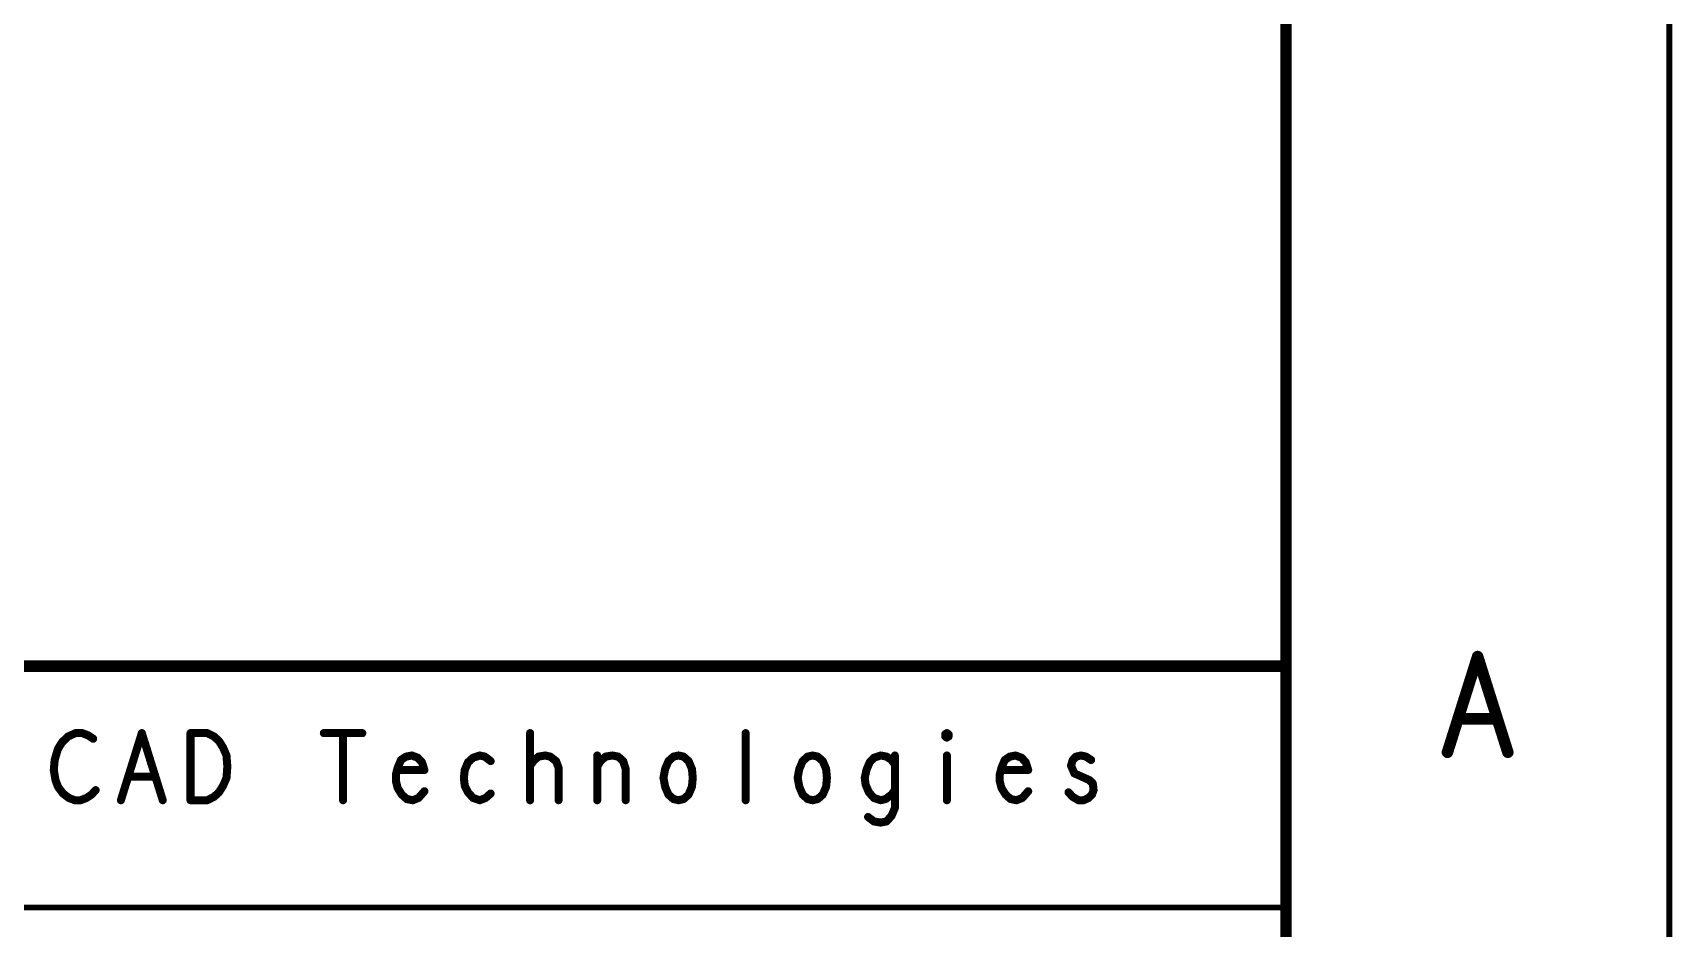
# Model space of a CAD drawing. Extents: x -14.2 to 19.9, y -5.2 to 16.9.
# Drawn here: x 15.581 to 19.858, y -2.831 to -0.494 of the extents above; entities that cross this region are included whole.
import ezdxf

# ---------------------------------------------------------------- set-up
doc = ezdxf.new("R2010")
doc.units = 0
doc.layers.get('0').update_dxf_attribs({"linetype": 'CONTINUOUS'})
doc.layers.add('FAB', color=2, linetype='CONTINUOUS')

# ---------------------------------------------------------------- blocks, each defined once
blk = doc.blocks.new('ROUND_138')
at = {"const_width": 0.015}
blk.add_lwpolyline([(-0.0075, 0, 1), (0.0075, 0, 1)], format="xyb", close=True, dxfattribs=at)
blk = doc.blocks.new('ROUND_105')
at = {"const_width": 0.0075}
blk.add_lwpolyline([(-0.00375, 0, 1), (0.00375, 0, 1)], format="xyb", close=True, dxfattribs=at)
blk = doc.blocks.new('ROUND_179')
at = {"const_width": 0.0105}
blk.add_lwpolyline([(-0.00525, 0, 1), (0.00525, 0, 1)], format="xyb", close=True, dxfattribs=at)

msp = doc.modelspace()

# ---------------------------------------------------------------- linework, layer by layer
at = {"layer": 'FAB'}
for points, const_width in [([(19.8501, 16.8528), (19.8501, -5.1472)], 0.015), ([(18.8501, -4.6472), (18.8501, 16.3528)], 0.03), ([(13.7301, -2.1473), (18.8501, -2.1473)], 0.03), ([(19.2713, -2.3723), (19.3501, -2.1223)], 0.03), ([(19.3501, -2.1223), (19.4289, -2.3723)], 0.03), ([(19.4005, -2.2848), (19.2997, -2.2848)], 0.03), ([(15.6579, -2.3456), (15.6469, -2.3631)], 0.021), ([(15.6731, -2.331), (15.6579, -2.3456)], 0.021), ([(15.6928, -2.3222), (15.6731, -2.331)], 0.021), ([(15.7103, -2.3222), (15.6928, -2.3222)], 0.021), ([(15.7255, -2.3281), (15.7103, -2.3222)], 0.021), ([(15.7386, -2.3368), (15.7255, -2.3281)], 0.021), ([(15.811, -2.4973), (15.8656, -2.3222)], 0.021), ([(15.8656, -2.3222), (15.9202, -2.4973)], 0.021), ([(15.9926, -2.4973), (15.9926, -2.3222)], 0.021), ([(15.9926, -2.3222), (16.0362, -2.3222)], 0.021), ([(16.0362, -2.3222), (16.0537, -2.331)], 0.021), ([(16.0537, -2.331), (16.0668, -2.3427)], 0.021), ([(16.0668, -2.3427), (16.0777, -2.3602)], 0.021), ([(16.0777, -2.3602), (16.0865, -2.3806)], 0.021), ([(16.3404, -2.3222), (16.4408, -2.3222)], 0.021), ([(16.3906, -2.3222), (16.3906, -2.4973)], 0.021), ([(16.8785, -2.4973), (16.8785, -2.3222)], 0.021), ([(17.4406, -2.4973), (17.4406, -2.3222)], 0.021), ([(17.9612, -2.3252), (17.9656, -2.3222)], 0.021), ([(17.9612, -2.331), (17.9612, -2.3252)], 0.021), ([(17.9656, -2.3339), (17.9612, -2.331)], 0.021), ([(17.9656, -2.3222), (17.97, -2.3252)], 0.021), ([(17.97, -2.331), (17.9656, -2.3339)], 0.021), ([(17.97, -2.3252), (17.97, -2.331)], 0.021), ([(15.6382, -2.3923), (15.636, -2.4185)], 0.021), ([(15.6469, -2.3631), (15.6382, -2.3923)], 0.021), ([(16.0865, -2.3806), (16.0886, -2.4098)], 0.021), ([(16.5416, -2.3923), (16.5329, -2.4127)], 0.021), ([(16.5547, -2.3835), (16.5416, -2.3923)], 0.021), ([(16.57, -2.3806), (16.5547, -2.3835)], 0.021), ([(16.5853, -2.3864), (16.57, -2.3806)], 0.021), ([(16.5962, -2.3981), (16.5853, -2.3864)], 0.021), ([(16.6027, -2.4185), (16.5962, -2.3981)], 0.021), ([(16.7166, -2.3981), (16.7079, -2.4185)], 0.021), ([(16.7297, -2.3864), (16.7166, -2.3981)], 0.021), ([(16.7472, -2.3806), (16.7297, -2.3864)], 0.021), ([(16.7603, -2.3835), (16.7472, -2.3806)], 0.021), ([(16.7755, -2.3952), (16.7603, -2.3835)], 0.021), ([(16.8785, -2.4068), (16.8894, -2.3923)], 0.021), ([(16.8894, -2.3923), (16.9003, -2.3835)], 0.021), ([(16.9003, -2.3835), (16.9178, -2.3806)], 0.021), ([(16.9178, -2.3806), (16.9309, -2.3835)], 0.021), ([(16.9309, -2.3835), (16.9462, -2.3952)], 0.021), ([(16.9462, -2.3952), (16.9527, -2.4127)], 0.021), ([(17.0535, -2.4973), (17.0535, -2.3806)], 0.021), ([(17.0535, -2.4098), (17.0622, -2.3952)], 0.021), ([(17.0622, -2.3952), (17.0753, -2.3835)], 0.021), ([(17.0753, -2.3835), (17.0928, -2.3806)], 0.021), ([(17.0928, -2.3806), (17.1081, -2.3835)], 0.021), ([(17.1081, -2.3835), (17.1212, -2.3952)], 0.021), ([(17.1212, -2.3952), (17.1277, -2.4156)], 0.021), ([(17.2307, -2.4156), (17.2394, -2.3952)], 0.021), ([(17.2394, -2.3952), (17.2525, -2.3835)], 0.021), ([(17.2525, -2.3835), (17.2656, -2.3806)], 0.021), ([(17.2656, -2.3806), (17.2787, -2.3835)], 0.021), ([(17.2787, -2.3835), (17.2918, -2.3952)], 0.021), ([(17.2918, -2.3952), (17.3005, -2.4156)], 0.021), ([(17.5807, -2.4156), (17.5894, -2.3952)], 0.021), ([(17.5894, -2.3952), (17.6025, -2.3835)], 0.021), ([(17.6025, -2.3835), (17.6156, -2.3806)], 0.021), ([(17.6156, -2.3806), (17.6287, -2.3835)], 0.021), ([(17.6287, -2.3835), (17.6418, -2.3952)], 0.021), ([(17.6418, -2.3952), (17.6505, -2.4156)], 0.021), ([(17.7644, -2.3981), (17.7557, -2.4185)], 0.021), ([(17.7753, -2.3864), (17.7644, -2.3981)], 0.021), ([(17.7928, -2.3806), (17.7753, -2.3864)], 0.021), ([(17.8081, -2.3835), (17.7928, -2.3806)], 0.021), ([(17.8212, -2.3923), (17.8081, -2.3835)], 0.021), ([(17.8299, -2.4039), (17.8212, -2.3923)], 0.021), ([(17.8299, -2.5177), (17.8299, -2.3806)], 0.021), ([(17.9656, -2.3806), (17.9656, -2.4973)], 0.021), ([(18.1166, -2.3923), (18.1079, -2.4127)], 0.021), ([(18.1297, -2.3835), (18.1166, -2.3923)], 0.021), ([(18.145, -2.3806), (18.1297, -2.3835)], 0.021), ([(18.1603, -2.3864), (18.145, -2.3806)], 0.021), ([(18.1712, -2.3981), (18.1603, -2.3864)], 0.021), ([(18.1777, -2.4185), (18.1712, -2.3981)], 0.021), ([(18.2894, -2.4068), (18.2938, -2.3923)], 0.021), ([(18.2938, -2.3923), (18.3025, -2.3835)], 0.021), ([(18.3025, -2.3835), (18.3156, -2.3806)], 0.021), ([(18.3156, -2.3806), (18.3287, -2.3835)], 0.021), ([(18.3287, -2.3835), (18.3418, -2.3923)], 0.021), ([(15.636, -2.4185), (15.6404, -2.4448)], 0.021), ([(15.6404, -2.4448), (15.6469, -2.4623)], 0.021), ([(15.9005, -2.436), (15.8307, -2.436)], 0.021), ([(16.0865, -2.4389), (16.0777, -2.4593)], 0.021), ([(16.0886, -2.4098), (16.0865, -2.4389)], 0.021), ([(16.5329, -2.4127), (16.5285, -2.4302)], 0.021), ([(16.5285, -2.4302), (16.5285, -2.4477)], 0.021), ([(16.5285, -2.4477), (16.5329, -2.4652)], 0.021), ([(16.5329, -2.4185), (16.6027, -2.4185)], 0.021), ([(16.7079, -2.4185), (16.7057, -2.4389)], 0.021), ([(16.7057, -2.4389), (16.7079, -2.4593)], 0.021), ([(16.9527, -2.4127), (16.9527, -2.4973)], 0.021), ([(17.1277, -2.4156), (17.1277, -2.4973)], 0.021), ([(17.2263, -2.4389), (17.2307, -2.4156)], 0.021), ([(17.2307, -2.4623), (17.2263, -2.4389)], 0.021), ([(17.3005, -2.4156), (17.3027, -2.4389)], 0.021), ([(17.3027, -2.4389), (17.3005, -2.4623)], 0.021), ([(17.5763, -2.4389), (17.5807, -2.4156)], 0.021), ([(17.5807, -2.4623), (17.5763, -2.4389)], 0.021), ([(17.6505, -2.4156), (17.6527, -2.4389)], 0.021), ([(17.6527, -2.4389), (17.6505, -2.4623)], 0.021), ([(17.7557, -2.4185), (17.7513, -2.4389)], 0.021), ([(17.7513, -2.4389), (17.7535, -2.4564)], 0.021), ([(18.1079, -2.4127), (18.1035, -2.4302)], 0.021), ([(18.1035, -2.4302), (18.1035, -2.4477)], 0.021), ([(18.1035, -2.4477), (18.1079, -2.4652)], 0.021), ([(18.1079, -2.4185), (18.1777, -2.4185)], 0.021), ([(18.2981, -2.4273), (18.2894, -2.4068)], 0.021), ([(18.3374, -2.4448), (18.2981, -2.4273)], 0.021), ([(18.3462, -2.4535), (18.3374, -2.4448)], 0.021), ([(15.6469, -2.4623), (15.66, -2.4798)], 0.021), ([(15.66, -2.4798), (15.6753, -2.4914)], 0.021), ([(15.7212, -2.4914), (15.7343, -2.4827)], 0.021), ([(15.7343, -2.4827), (15.7452, -2.471)], 0.021), ([(16.0537, -2.4885), (16.0362, -2.4973)], 0.021), ([(16.0668, -2.4768), (16.0537, -2.4885)], 0.021), ([(16.0777, -2.4593), (16.0668, -2.4768)], 0.021), ([(16.5329, -2.4652), (16.5438, -2.4827)], 0.021), ([(16.5438, -2.4827), (16.5569, -2.4943)], 0.021), ([(16.5874, -2.4914), (16.6027, -2.4739)], 0.021), ([(16.7079, -2.4593), (16.7166, -2.4768)], 0.021), ([(16.7166, -2.4768), (16.7297, -2.4914)], 0.021), ([(16.7624, -2.4914), (16.7755, -2.4798)], 0.021), ([(17.2394, -2.4827), (17.2307, -2.4623)], 0.021), ([(17.2525, -2.4943), (17.2394, -2.4827)], 0.021), ([(17.2918, -2.4827), (17.2787, -2.4943)], 0.021), ([(17.3005, -2.4623), (17.2918, -2.4827)], 0.021), ([(17.5894, -2.4827), (17.5807, -2.4623)], 0.021), ([(17.6025, -2.4943), (17.5894, -2.4827)], 0.021), ([(17.6418, -2.4827), (17.6287, -2.4943)], 0.021), ([(17.6505, -2.4623), (17.6418, -2.4827)], 0.021), ([(17.7535, -2.4564), (17.7622, -2.4768)], 0.021), ([(17.7622, -2.4768), (17.7753, -2.4914)], 0.021), ([(17.8059, -2.4943), (17.8212, -2.4827)], 0.021), ([(17.8212, -2.4827), (17.8299, -2.471)], 0.021), ([(18.1079, -2.4652), (18.1188, -2.4827)], 0.021), ([(18.1188, -2.4827), (18.1319, -2.4943)], 0.021), ([(18.1624, -2.4914), (18.1777, -2.4739)], 0.021), ([(18.2829, -2.4768), (18.2938, -2.4885)], 0.021), ([(18.2938, -2.4885), (18.309, -2.4973)], 0.021), ([(18.3353, -2.4914), (18.344, -2.4827)], 0.021), ([(18.344, -2.4827), (18.3483, -2.471)], 0.021), ([(18.3483, -2.471), (18.3462, -2.4535)], 0.021), ([(15.6753, -2.4914), (15.6906, -2.4973)], 0.021), ([(15.6906, -2.4973), (15.7059, -2.4973)], 0.021), ([(15.7059, -2.4973), (15.7212, -2.4914)], 0.021), ([(16.0362, -2.4973), (15.9926, -2.4973)], 0.021), ([(16.5569, -2.4943), (16.5722, -2.4973)], 0.021), ([(16.5722, -2.4973), (16.5874, -2.4914)], 0.021), ([(16.7297, -2.4914), (16.7472, -2.4973)], 0.021), ([(16.7472, -2.4973), (16.7624, -2.4914)], 0.021), ([(17.2656, -2.4973), (17.2525, -2.4943)], 0.021), ([(17.2787, -2.4943), (17.2656, -2.4973)], 0.021), ([(17.6156, -2.4973), (17.6025, -2.4943)], 0.021), ([(17.6287, -2.4943), (17.6156, -2.4973)], 0.021), ([(17.7753, -2.4914), (17.7928, -2.4973)], 0.021), ([(17.7928, -2.4973), (17.8059, -2.4943)], 0.021), ([(17.8212, -2.5381), (17.8299, -2.5177)], 0.021), ([(18.1319, -2.4943), (18.1472, -2.4973)], 0.021), ([(18.1472, -2.4973), (18.1624, -2.4914)], 0.021), ([(18.309, -2.4973), (18.3222, -2.4973)], 0.021), ([(18.3222, -2.4973), (18.3353, -2.4914)], 0.021), ([(17.76, -2.541), (17.7753, -2.5527)], 0.021), ([(17.7753, -2.5527), (17.7928, -2.5556)], 0.021), ([(17.7928, -2.5556), (17.8081, -2.5527)], 0.021), ([(17.8081, -2.5527), (17.8212, -2.5381)], 0.021), ([(13.7301, -2.7772), (18.8501, -2.7772)], 0.015)]:
    msp.add_lwpolyline(points, dxfattribs=dict(at, const_width=const_width))

# ---------------------------------------------------------------- block references
for name, p in [('ROUND_138', (18.8501, -2.1473)), ('ROUND_138', (19.3501, -2.1223)), ('ROUND_138', (19.3501, -2.1223)), ('ROUND_138', (19.2997, -2.2848)), ('ROUND_138', (19.4005, -2.2848)), ('ROUND_179', (15.6579, -2.3456)), ('ROUND_179', (15.6579, -2.3456)), ('ROUND_179', (15.6731, -2.331)), ('ROUND_179', (15.6731, -2.331)), ('ROUND_179', (15.6928, -2.3222)), ('ROUND_179', (15.6928, -2.3222)), ('ROUND_179', (15.7103, -2.3222)), ('ROUND_179', (15.7103, -2.3222)), ('ROUND_179', (15.7255, -2.3281)), ('ROUND_179', (15.7255, -2.3281)), ('ROUND_179', (15.7386, -2.3368)), ('ROUND_179', (15.8656, -2.3222)), ('ROUND_179', (15.8656, -2.3222)), ('ROUND_179', (15.9926, -2.3222)), ('ROUND_179', (15.9926, -2.3222)), ('ROUND_179', (16.0362, -2.3222)), ('ROUND_179', (16.0362, -2.3222)), ('ROUND_179', (16.0537, -2.331)), ('ROUND_179', (16.0537, -2.331)), ('ROUND_179', (16.0668, -2.3427)), ('ROUND_179', (16.0668, -2.3427)), ('ROUND_179', (16.0777, -2.3602)), ('ROUND_179', (16.0777, -2.3602)), ('ROUND_179', (16.3404, -2.3222)), ('ROUND_179', (16.3906, -2.3222)), ('ROUND_179', (16.4408, -2.3222)), ('ROUND_179', (16.8785, -2.3222)), ('ROUND_179', (17.4406, -2.3222)), ('ROUND_179', (17.9612, -2.3252)), ('ROUND_179', (17.9612, -2.3252)), ('ROUND_179', (17.9612, -2.331)), ('ROUND_179', (17.9612, -2.331)), ('ROUND_179', (17.9656, -2.3222)), ('ROUND_179', (17.9656, -2.3222)), ('ROUND_179', (17.9656, -2.3339)), ('ROUND_179', (17.9656, -2.3339)), ('ROUND_179', (17.97, -2.3252)), ('ROUND_179', (17.97, -2.3252)), ('ROUND_179', (17.97, -2.331)), ('ROUND_179', (17.97, -2.331)), ('ROUND_179', (15.6382, -2.3923)), ('ROUND_179', (15.6382, -2.3923)), ('ROUND_179', (15.6469, -2.3631)), ('ROUND_179', (15.6469, -2.3631)), ('ROUND_179', (16.0865, -2.3806)), ('ROUND_179', (16.0865, -2.3806)), ('ROUND_179', (16.5416, -2.3923)), ('ROUND_179', (16.5416, -2.3923)), ('ROUND_179', (16.5547, -2.3835)), ('ROUND_179', (16.5547, -2.3835)), ('ROUND_179', (16.57, -2.3806)), ('ROUND_179', (16.57, -2.3806)), ('ROUND_179', (16.5853, -2.3864)), ('ROUND_179', (16.5853, -2.3864)), ('ROUND_179', (16.5962, -2.3981)), ('ROUND_179', (16.5962, -2.3981)), ('ROUND_179', (16.7166, -2.3981)), ('ROUND_179', (16.7166, -2.3981)), ('ROUND_179', (16.7297, -2.3864)), ('ROUND_179', (16.7297, -2.3864)), ('ROUND_179', (16.7472, -2.3806)), ('ROUND_179', (16.7472, -2.3806)), ('ROUND_179', (16.7603, -2.3835)), ('ROUND_179', (16.7603, -2.3835)), ('ROUND_179', (16.7755, -2.3952)), ('ROUND_179', (16.8894, -2.3923)), ('ROUND_179', (16.8894, -2.3923)), ('ROUND_179', (16.9003, -2.3835)), ('ROUND_179', (16.9003, -2.3835)), ('ROUND_179', (16.9178, -2.3806)), ('ROUND_179', (16.9178, -2.3806)), ('ROUND_179', (16.9309, -2.3835)), ('ROUND_179', (16.9309, -2.3835)), ('ROUND_179', (16.9462, -2.3952)), ('ROUND_179', (16.9462, -2.3952)), ('ROUND_179', (17.0535, -2.3806)), ('ROUND_179', (17.0622, -2.3952)), ('ROUND_179', (17.0622, -2.3952)), ('ROUND_179', (17.0753, -2.3835)), ('ROUND_179', (17.0753, -2.3835)), ('ROUND_179', (17.0928, -2.3806)), ('ROUND_179', (17.0928, -2.3806)), ('ROUND_179', (17.1081, -2.3835)), ('ROUND_179', (17.1081, -2.3835)), ('ROUND_179', (17.1212, -2.3952)), ('ROUND_179', (17.1212, -2.3952)), ('ROUND_179', (17.2394, -2.3952)), ('ROUND_179', (17.2394, -2.3952)), ('ROUND_179', (17.2525, -2.3835)), ('ROUND_179', (17.2525, -2.3835)), ('ROUND_179', (17.2656, -2.3806)), ('ROUND_179', (17.2656, -2.3806)), ('ROUND_179', (17.2787, -2.3835)), ('ROUND_179', (17.2787, -2.3835)), ('ROUND_179', (17.2918, -2.3952)), ('ROUND_179', (17.2918, -2.3952)), ('ROUND_179', (17.5894, -2.3952)), ('ROUND_179', (17.5894, -2.3952)), ('ROUND_179', (17.6025, -2.3835)), ('ROUND_179', (17.6025, -2.3835)), ('ROUND_179', (17.6156, -2.3806)), ('ROUND_179', (17.6156, -2.3806)), ('ROUND_179', (17.6287, -2.3835)), ('ROUND_179', (17.6287, -2.3835)), ('ROUND_179', (17.6418, -2.3952)), ('ROUND_179', (17.6418, -2.3952)), ('ROUND_179', (17.7644, -2.3981)), ('ROUND_179', (17.7644, -2.3981)), ('ROUND_179', (17.7753, -2.3864)), ('ROUND_179', (17.7753, -2.3864)), ('ROUND_179', (17.7928, -2.3806)), ('ROUND_179', (17.7928, -2.3806)), ('ROUND_179', (17.8081, -2.3835)), ('ROUND_179', (17.8081, -2.3835)), ('ROUND_179', (17.8212, -2.3923)), ('ROUND_179', (17.8212, -2.3923)), ('ROUND_179', (17.8299, -2.3806)), ('ROUND_179', (17.8299, -2.4039)), ('ROUND_179', (17.9656, -2.3806)), ('ROUND_179', (18.1166, -2.3923)), ('ROUND_179', (18.1166, -2.3923)), ('ROUND_179', (18.1297, -2.3835)), ('ROUND_179', (18.1297, -2.3835)), ('ROUND_179', (18.145, -2.3806)), ('ROUND_179', (18.145, -2.3806)), ('ROUND_179', (18.1603, -2.3864)), ('ROUND_179', (18.1603, -2.3864)), ('ROUND_179', (18.1712, -2.3981)), ('ROUND_179', (18.1712, -2.3981)), ('ROUND_179', (18.2938, -2.3923)), ('ROUND_179', (18.2938, -2.3923)), ('ROUND_179', (18.3025, -2.3835)), ('ROUND_179', (18.3025, -2.3835)), ('ROUND_179', (18.3156, -2.3806)), ('ROUND_179', (18.3156, -2.3806)), ('ROUND_179', (18.3287, -2.3835)), ('ROUND_179', (18.3287, -2.3835)), ('ROUND_179', (18.3418, -2.3923)), ('ROUND_138', (19.2713, -2.3723)), ('ROUND_138', (19.4289, -2.3723)), ('ROUND_179', (15.636, -2.4185)), ('ROUND_179', (15.636, -2.4185)), ('ROUND_179', (15.6404, -2.4448)), ('ROUND_179', (15.6404, -2.4448)), ('ROUND_179', (15.8307, -2.436)), ('ROUND_179', (15.9005, -2.436)), ('ROUND_179', (16.0865, -2.4389)), ('ROUND_179', (16.0865, -2.4389)), ('ROUND_179', (16.0886, -2.4098)), ('ROUND_179', (16.0886, -2.4098)), ('ROUND_179', (16.5285, -2.4302)), ('ROUND_179', (16.5285, -2.4302)), ('ROUND_179', (16.5285, -2.4477)), ('ROUND_179', (16.5285, -2.4477)), ('ROUND_179', (16.5329, -2.4127)), ('ROUND_179', (16.5329, -2.4127)), ('ROUND_179', (16.5329, -2.4185)), ('ROUND_179', (16.6027, -2.4185)), ('ROUND_179', (16.6027, -2.4185)), ('ROUND_179', (16.7057, -2.4389)), ('ROUND_179', (16.7057, -2.4389)), ('ROUND_179', (16.7079, -2.4185)), ('ROUND_179', (16.7079, -2.4185)), ('ROUND_179', (16.8785, -2.4068)), ('ROUND_179', (16.9527, -2.4127)), ('ROUND_179', (16.9527, -2.4127)), ('ROUND_179', (17.0535, -2.4098)), ('ROUND_179', (17.1277, -2.4156)), ('ROUND_179', (17.1277, -2.4156)), ('ROUND_179', (17.2263, -2.4389)), ('ROUND_179', (17.2263, -2.4389)), ('ROUND_179', (17.2307, -2.4156)), ('ROUND_179', (17.2307, -2.4156)), ('ROUND_179', (17.3005, -2.4156)), ('ROUND_179', (17.3005, -2.4156)), ('ROUND_179', (17.3027, -2.4389)), ('ROUND_179', (17.3027, -2.4389)), ('ROUND_179', (17.5763, -2.4389)), ('ROUND_179', (17.5763, -2.4389)), ('ROUND_179', (17.5807, -2.4156)), ('ROUND_179', (17.5807, -2.4156)), ('ROUND_179', (17.6505, -2.4156)), ('ROUND_179', (17.6505, -2.4156)), ('ROUND_179', (17.6527, -2.4389)), ('ROUND_179', (17.6527, -2.4389)), ('ROUND_179', (17.7513, -2.4389)), ('ROUND_179', (17.7513, -2.4389)), ('ROUND_179', (17.7557, -2.4185)), ('ROUND_179', (17.7557, -2.4185)), ('ROUND_179', (18.1035, -2.4302)), ('ROUND_179', (18.1035, -2.4302)), ('ROUND_179', (18.1035, -2.4477)), ('ROUND_179', (18.1035, -2.4477)), ('ROUND_179', (18.1079, -2.4127)), ('ROUND_179', (18.1079, -2.4127)), ('ROUND_179', (18.1079, -2.4185)), ('ROUND_179', (18.1777, -2.4185)), ('ROUND_179', (18.1777, -2.4185)), ('ROUND_179', (18.2894, -2.4068)), ('ROUND_179', (18.2894, -2.4068)), ('ROUND_179', (18.2981, -2.4273)), ('ROUND_179', (18.2981, -2.4273)), ('ROUND_179', (18.3374, -2.4448)), ('ROUND_179', (18.3374, -2.4448)), ('ROUND_179', (15.6469, -2.4623)), ('ROUND_179', (15.6469, -2.4623)), ('ROUND_179', (15.66, -2.4798)), ('ROUND_179', (15.66, -2.4798)), ('ROUND_179', (15.7343, -2.4827)), ('ROUND_179', (15.7343, -2.4827)), ('ROUND_179', (15.7452, -2.471)), ('ROUND_179', (16.0537, -2.4885)), ('ROUND_179', (16.0537, -2.4885)), ('ROUND_179', (16.0668, -2.4768)), ('ROUND_179', (16.0668, -2.4768)), ('ROUND_179', (16.0777, -2.4593)), ('ROUND_179', (16.0777, -2.4593)), ('ROUND_179', (16.5329, -2.4652)), ('ROUND_179', (16.5329, -2.4652)), ('ROUND_179', (16.5438, -2.4827)), ('ROUND_179', (16.5438, -2.4827)), ('ROUND_179', (16.6027, -2.4739)), ('ROUND_179', (16.7079, -2.4593)), ('ROUND_179', (16.7079, -2.4593)), ('ROUND_179', (16.7166, -2.4768)), ('ROUND_179', (16.7166, -2.4768)), ('ROUND_179', (16.7755, -2.4798)), ('ROUND_179', (17.2307, -2.4623)), ('ROUND_179', (17.2307, -2.4623)), ('ROUND_179', (17.2394, -2.4827)), ('ROUND_179', (17.2394, -2.4827)), ('ROUND_179', (17.2918, -2.4827)), ('ROUND_179', (17.2918, -2.4827)), ('ROUND_179', (17.3005, -2.4623)), ('ROUND_179', (17.3005, -2.4623)), ('ROUND_179', (17.5807, -2.4623)), ('ROUND_179', (17.5807, -2.4623)), ('ROUND_179', (17.5894, -2.4827)), ('ROUND_179', (17.5894, -2.4827)), ('ROUND_179', (17.6418, -2.4827)), ('ROUND_179', (17.6418, -2.4827)), ('ROUND_179', (17.6505, -2.4623)), ('ROUND_179', (17.6505, -2.4623)), ('ROUND_179', (17.7535, -2.4564)), ('ROUND_179', (17.7535, -2.4564)), ('ROUND_179', (17.7622, -2.4768)), ('ROUND_179', (17.7622, -2.4768)), ('ROUND_179', (17.8212, -2.4827)), ('ROUND_179', (17.8212, -2.4827)), ('ROUND_179', (17.8299, -2.471)), ('ROUND_179', (18.1079, -2.4652)), ('ROUND_179', (18.1079, -2.4652)), ('ROUND_179', (18.1188, -2.4827)), ('ROUND_179', (18.1188, -2.4827)), ('ROUND_179', (18.1777, -2.4739)), ('ROUND_179', (18.2829, -2.4768)), ('ROUND_179', (18.2938, -2.4885)), ('ROUND_179', (18.2938, -2.4885)), ('ROUND_179', (18.344, -2.4827)), ('ROUND_179', (18.344, -2.4827)), ('ROUND_179', (18.3462, -2.4535)), ('ROUND_179', (18.3462, -2.4535)), ('ROUND_179', (18.3483, -2.471)), ('ROUND_179', (18.3483, -2.471)), ('ROUND_179', (15.6753, -2.4914)), ('ROUND_179', (15.6753, -2.4914)), ('ROUND_179', (15.6906, -2.4973)), ('ROUND_179', (15.6906, -2.4973)), ('ROUND_179', (15.7059, -2.4973)), ('ROUND_179', (15.7059, -2.4973)), ('ROUND_179', (15.7212, -2.4914)), ('ROUND_179', (15.7212, -2.4914)), ('ROUND_179', (15.811, -2.4973)), ('ROUND_179', (15.9202, -2.4973)), ('ROUND_179', (15.9926, -2.4973)), ('ROUND_179', (15.9926, -2.4973)), ('ROUND_179', (16.0362, -2.4973)), ('ROUND_179', (16.0362, -2.4973)), ('ROUND_179', (16.3906, -2.4973)), ('ROUND_179', (16.5569, -2.4943)), ('ROUND_179', (16.5569, -2.4943)), ('ROUND_179', (16.5722, -2.4973)), ('ROUND_179', (16.5722, -2.4973)), ('ROUND_179', (16.5874, -2.4914)), ('ROUND_179', (16.5874, -2.4914)), ('ROUND_179', (16.7297, -2.4914)), ('ROUND_179', (16.7297, -2.4914)), ('ROUND_179', (16.7472, -2.4973)), ('ROUND_179', (16.7472, -2.4973)), ('ROUND_179', (16.7624, -2.4914)), ('ROUND_179', (16.7624, -2.4914)), ('ROUND_179', (16.8785, -2.4973)), ('ROUND_179', (16.9527, -2.4973)), ('ROUND_179', (17.0535, -2.4973)), ('ROUND_179', (17.1277, -2.4973)), ('ROUND_179', (17.2525, -2.4943)), ('ROUND_179', (17.2525, -2.4943)), ('ROUND_179', (17.2656, -2.4973)), ('ROUND_179', (17.2656, -2.4973)), ('ROUND_179', (17.2787, -2.4943)), ('ROUND_179', (17.2787, -2.4943)), ('ROUND_179', (17.4406, -2.4973)), ('ROUND_179', (17.6025, -2.4943)), ('ROUND_179', (17.6025, -2.4943)), ('ROUND_179', (17.6156, -2.4973)), ('ROUND_179', (17.6156, -2.4973)), ('ROUND_179', (17.6287, -2.4943)), ('ROUND_179', (17.6287, -2.4943)), ('ROUND_179', (17.7753, -2.4914)), ('ROUND_179', (17.7753, -2.4914)), ('ROUND_179', (17.7928, -2.4973)), ('ROUND_179', (17.7928, -2.4973)), ('ROUND_179', (17.8059, -2.4943)), ('ROUND_179', (17.8059, -2.4943)), ('ROUND_179', (17.8299, -2.5177)), ('ROUND_179', (17.8299, -2.5177)), ('ROUND_179', (17.9656, -2.4973)), ('ROUND_179', (18.1319, -2.4943)), ('ROUND_179', (18.1319, -2.4943)), ('ROUND_179', (18.1472, -2.4973)), ('ROUND_179', (18.1472, -2.4973)), ('ROUND_179', (18.1624, -2.4914)), ('ROUND_179', (18.1624, -2.4914)), ('ROUND_179', (18.309, -2.4973)), ('ROUND_179', (18.309, -2.4973)), ('ROUND_179', (18.3222, -2.4973)), ('ROUND_179', (18.3222, -2.4973)), ('ROUND_179', (18.3353, -2.4914)), ('ROUND_179', (18.3353, -2.4914)), ('ROUND_179', (17.76, -2.541)), ('ROUND_179', (17.7753, -2.5527)), ('ROUND_179', (17.7753, -2.5527)), ('ROUND_179', (17.7928, -2.5556)), ('ROUND_179', (17.7928, -2.5556)), ('ROUND_179', (17.8081, -2.5527)), ('ROUND_179', (17.8081, -2.5527)), ('ROUND_179', (17.8212, -2.5381)), ('ROUND_179', (17.8212, -2.5381)), ('ROUND_105', (18.8501, -2.7772))]:
    msp.add_blockref(name, p, dxfattribs=at)

doc.saveas('drawing.dxf')
